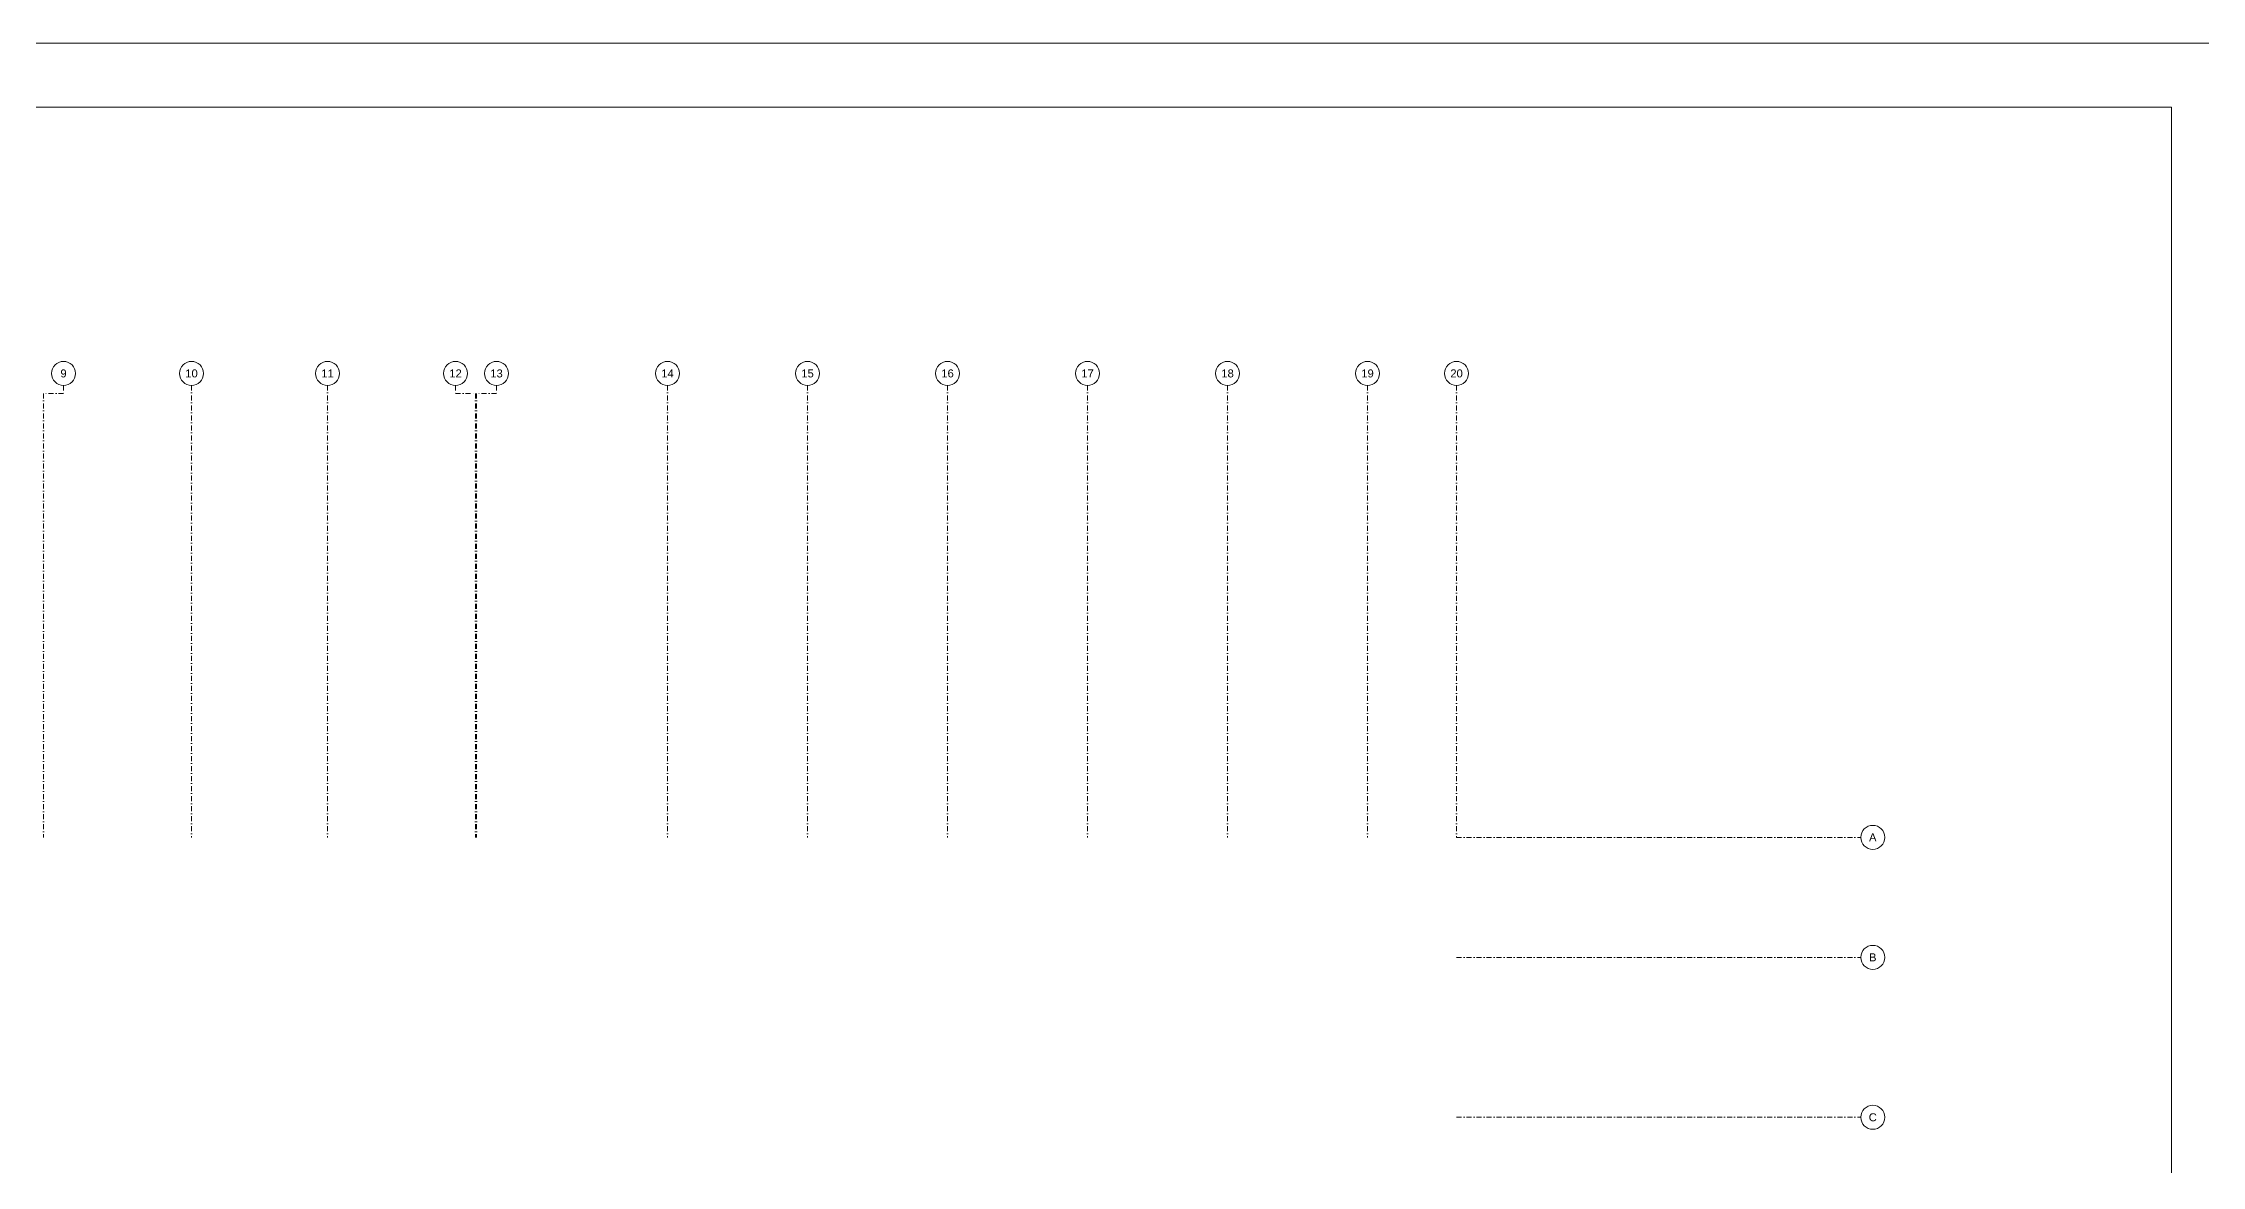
# Model space of a CAD drawing. Header units: metres. Extents: x -17822 to 152406, y -4219 to 19791.
# Drawn here: x 61358 to 72151, y 6987 to 12601 of the extents above; entities that cross this region are included whole.
import ezdxf
from ezdxf.enums import TextEntityAlignment as Align

# ---------------------------------------------------------------- set-up
doc = ezdxf.new("R2010")
doc.units = ezdxf.units.M
doc.header["$LTSCALE"] = 100
doc.header["$MEASUREMENT"] = 0
doc.linetypes.add('DASHDOT2', pattern=[0.5, 0.25, -0.125, 0, -0.125])
doc.layers.get('0').update_dxf_attribs({"color": 9, "lineweight": 9})
doc.layers.add('21', color=9, linetype='Continuous', lineweight=9)
doc.layers.add('24', color=9, linetype='DASHDOT2', lineweight=9)
doc.styles.add('Arial', font='arial.ttf', dxfattribs={"height": 2.5})

# ---------------------------------------------------------------- blocks, each defined once
blk = doc.blocks.new('0_aks')
at = {"linetype": 'Continuous'}
blk.add_circle((0, 0), 3, dxfattribs=at)
at = {"style": 'Arial'}
blk.add_attdef('AKS', text='', height=2, dxfattribs=at).set_placement((0, 0), align=Align.MIDDLE_CENTER)
blk = doc.blocks.new('p-akslar_yeni')
at = {"layer": '24'}
for points in [[(11875, 2315), (11875, 2275), (11775, 2275), (11775, 55)], [(12515, 2315), (12515, 2315), (12515, 55)], [(13195, 2315), (13195, 55)], [(13835, 2315), (13835, 2275), (13935, 2275), (13935, 55)], [(14040, 2315), (14040, 2275), (13940, 2275), (13940, 55)], [(14895, 2315), (14895, 55)], [(15595, 2315), (15595, 55)], [(16295, 2315), (16295, 55)], [(16995, 2315), (16995, 55)], [(17695, 2315), (17695, 55)], [(18395, 2315), (18395, 55)], [(18840, 2315), (18840, 55)], [(18840, 55), (20861, 55)], [(18840, -545), (20861, -545)], [(18840, -1345), (20861, -1345)]]:
    blk.add_lwpolyline(points, dxfattribs=at)
at = {"layer": '21', "xscale": 20, "yscale": 20, "zscale": 20}
for p, values in [((11875, 2375), {'AKS': '9'}), ((12515, 2375), {'AKS': '10'}), ((13195, 2375), {'AKS': '11'}), ((13835, 2375), {'AKS': '12'}), ((14040, 2375), {'AKS': '13'}), ((14895, 2375), {'AKS': '14'}), ((15595, 2375), {'AKS': '15'}), ((16295, 2375), {'AKS': '16'}), ((16995, 2375), {'AKS': '17'}), ((17695, 2375), {'AKS': '18'}), ((18395, 2375), {'AKS': '19'}), ((18840, 2375), {'AKS': '20'}), ((20921, 55), {'AKS': 'A'}), ((20921, -545), {'AKS': 'B'}), ((20921, -1345), {'AKS': 'C'})]:
    blk.add_blockref('0_aks', p, dxfattribs=at).add_auto_attribs(values)

msp = doc.modelspace()

# ---------------------------------------------------------------- linework, layer by layer
at = {"color": 4}
for points in [[(74159.28, -4218.56), (46159.28, -4218.56), (46159.28, 12601.44), (74159.28, 12601.44)], [(46479.28, 12281.44), (71999.52, 12281.44), (71999.52, -3898.56), (46479.28, -3898.56)]]:
    msp.add_lwpolyline(points, close=True, dxfattribs=at)

# ---------------------------------------------------------------- block references
at = {"layer": '24'}
msp.add_blockref('p-akslar_yeni', (49585, 8575), dxfattribs=at)
msp.add_blockref('p-akslar_yeni', (49585, 8575), dxfattribs=at)

doc.saveas('drawing.dxf')
